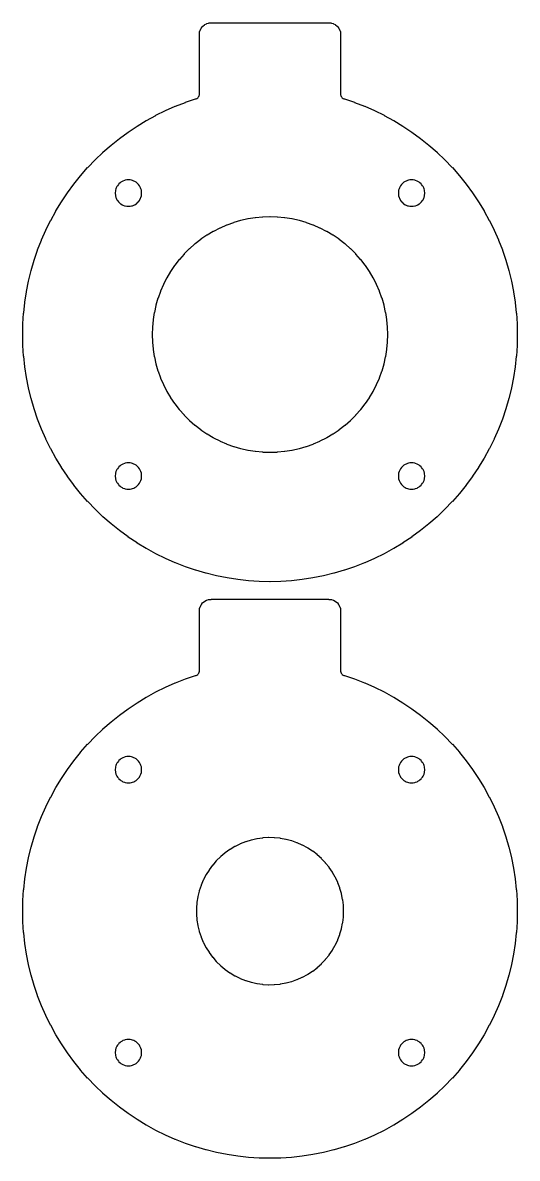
# Model space of a CAD drawing. Header units: millimetres. Extents: x 0 to 258, y 0 to 193.
# Drawn here: x 174 to 258, y 0 to 193 of the extents above; entities that cross this region are included whole.
import ezdxf

# ---------------------------------------------------------------- set-up
doc = ezdxf.new("R2010")
doc.units = ezdxf.units.MM
doc.layers.add('CUT', color=1, linetype='Continuous')

msp = doc.modelspace()

# ---------------------------------------------------------------- linework, layer by layer
at = {"layer": 'CUT'}
for points in [[(203.8259, 180.3314), (203.9144, 180.4623), (203.9755, 180.6081), (204.0067, 180.7631), (204.0068, 180.9212), (204.001, 180.9801), (203.999, 181.0193), (203.999, 190.98), (204.001, 191.0192), (204.0336, 191.3507), (204.0489, 191.4274), (204.1399, 191.7274), (204.1698, 191.7996), (204.3176, 192.0761), (204.361, 192.1411), (204.5599, 192.3835), (204.6152, 192.4388), (204.8575, 192.6376), (204.9226, 192.6811), (205.199, 192.8289), (205.2713, 192.8588), (205.5713, 192.9498), (205.648, 192.965), (205.9795, 192.9977), (206.0187, 192.9996), (225.9794, 192.9996), (226.0186, 192.9977), (226.3501, 192.965), (226.4268, 192.9498), (226.7268, 192.8588), (226.7991, 192.8289), (227.0755, 192.6811), (227.1406, 192.6376), (227.3829, 192.4388), (227.4382, 192.3835), (227.6371, 192.1411), (227.6805, 192.0761), (227.8283, 191.7996), (227.8582, 191.7274), (227.9492, 191.4274), (227.9645, 191.3507), (227.9971, 191.0192), (227.999, 190.98), (227.999, 181.0193), (227.9971, 180.9801), (227.9913, 180.9212), (227.9914, 180.7631), (228.0226, 180.6081), (228.0837, 180.4623), (228.1722, 180.3314), (228.2848, 180.2204), (228.417, 180.1337), (228.5636, 180.0747), (228.6203, 180.0582), (228.637, 180.0529), (230.3556, 179.4695), (230.372, 179.4635), (232.0636, 178.8057), (232.0797, 178.799), (233.741, 178.0681), (233.7568, 178.0607), (235.3847, 177.2579), (235.4001, 177.2499), (236.9914, 176.3769), (237.0065, 176.3682), (238.5582, 175.4266), (238.5729, 175.4172), (240.082, 174.4089), (240.0963, 174.3988), (241.56, 173.3256), (241.5738, 173.315), (242.9893, 172.1789), (243.0027, 172.1677), (244.3673, 170.971), (244.3801, 170.9592), (245.6912, 169.7041), (245.7036, 169.6918), (246.9587, 168.3807), (246.9705, 168.3678), (248.1672, 167.0033), (248.1784, 166.9899), (249.3144, 165.5744), (249.325, 165.5606), (250.3983, 164.0969), (250.4083, 164.0826), (251.4166, 162.5735), (251.426, 162.5587), (252.3676, 161.0071), (252.3763, 160.992), (253.2493, 159.4007), (253.2574, 159.3852), (254.0601, 157.7574), (254.0675, 157.7416), (254.7985, 156.0803), (254.8052, 156.0642), (255.463, 154.3726), (255.4689, 154.3562), (256.0524, 152.6375), (256.0576, 152.6209), (256.5655, 150.8784), (256.57, 150.8615), (257.0014, 149.0986), (257.0052, 149.0815), (257.3593, 147.3014), (257.3623, 147.2842), (257.6384, 145.4903), (257.6407, 145.473), (257.8383, 143.6688), (257.8398, 143.6515), (257.9585, 141.8403), (257.9593, 141.8229), (257.9989, 140.0083), (257.9989, 139.9909), (257.9593, 138.1763), (257.9585, 138.1589), (257.8398, 136.3478), (257.8383, 136.3304), (257.6407, 134.5262), (257.6384, 134.5089), (257.3623, 132.715), (257.3593, 132.6978), (257.0052, 130.9177), (257.0014, 130.9007), (256.57, 129.1377), (256.5655, 129.1208), (256.0576, 127.3784), (256.0524, 127.3617), (255.4689, 125.643), (255.463, 125.6266), (254.8052, 123.935), (254.7985, 123.9189), (254.0675, 122.2576), (254.0601, 122.2418), (253.2574, 120.614), (253.2493, 120.5985), (252.3763, 119.0073), (252.3676, 118.9922), (251.426, 117.4405), (251.4166, 117.4258), (250.4083, 115.9167), (250.3983, 115.9024), (249.325, 114.4387), (249.3144, 114.4248), (248.1784, 113.0093), (248.1672, 112.996), (246.9705, 111.6314), (246.9587, 111.6185), (245.7036, 110.3074), (245.6912, 110.2951), (244.3801, 109.04), (244.3673, 109.0282), (243.0027, 107.8315), (242.9893, 107.8203), (241.5738, 106.6842), (241.56, 106.6736), (240.0963, 105.6004), (240.082, 105.5904), (238.5729, 104.582), (238.5582, 104.5727), (237.0065, 103.6311), (236.9914, 103.6224), (235.4001, 102.7494), (235.3847, 102.7413), (233.7568, 101.9386), (233.741, 101.9312), (232.0797, 101.2002), (232.0636, 101.1935), (230.372, 100.5357), (230.3556, 100.5297), (228.637, 99.9463), (228.6203, 99.9411), (226.8778, 99.4332), (226.861, 99.4287), (225.098, 98.9973), (225.081, 98.9935), (223.3008, 98.6394), (223.2836, 98.6364), (221.4898, 98.3603), (221.4725, 98.358), (219.6683, 98.1604), (219.6509, 98.1589), (217.8398, 98.0402), (217.8223, 98.0394), (216.0078, 97.9998), (215.9903, 97.9998), (214.1758, 98.0394), (214.1583, 98.0402), (212.3472, 98.1589), (212.3298, 98.1604), (210.5256, 98.358), (210.5083, 98.3603), (208.7145, 98.6364), (208.6973, 98.6394), (206.9171, 98.9935), (206.9001, 98.9973), (205.1371, 99.4287), (205.1203, 99.4332), (203.3778, 99.9411), (203.3611, 99.9463), (201.6425, 100.5297), (201.6261, 100.5357), (199.9345, 101.1935), (199.9184, 101.2002), (198.2571, 101.9312), (198.2413, 101.9386), (196.6134, 102.7413), (196.598, 102.7494), (195.0067, 103.6224), (194.9916, 103.6311), (193.4399, 104.5727), (193.4252, 104.582), (191.9161, 105.5904), (191.9018, 105.6004), (190.4381, 106.6736), (190.4243, 106.6842), (189.0088, 107.8203), (188.9954, 107.8315), (187.6308, 109.0282), (187.618, 109.04), (186.3069, 110.2951), (186.2945, 110.3074), (185.0394, 111.6185), (185.0276, 111.6314), (183.8309, 112.996), (183.8197, 113.0093), (182.6837, 114.4248), (182.673, 114.4387), (181.5998, 115.9024), (181.5898, 115.9167), (180.5815, 117.4258), (180.5721, 117.4405), (179.6305, 118.9922), (179.6218, 119.0073), (178.7488, 120.5985), (178.7407, 120.614), (177.938, 122.2418), (177.9306, 122.2576), (177.1996, 123.9189), (177.1929, 123.935), (176.5351, 125.6266), (176.5292, 125.643), (175.9457, 127.3617), (175.9405, 127.3784), (175.4326, 129.1208), (175.4281, 129.1377), (174.9967, 130.9007), (174.9929, 130.9177), (174.6388, 132.6978), (174.6358, 132.715), (174.3597, 134.5089), (174.3574, 134.5262), (174.1598, 136.3304), (174.1583, 136.3478), (174.0396, 138.1589), (174.0388, 138.1763), (173.9992, 139.9909), (173.9992, 140.0083), (174.0388, 141.8229), (174.0396, 141.8403), (174.1583, 143.6515), (174.1598, 143.6688), (174.3574, 145.473), (174.3597, 145.4903), (174.6358, 147.2842), (174.6388, 147.3014), (174.9929, 149.0815), (174.9967, 149.0986), (175.4281, 150.8615), (175.4326, 150.8784), (175.9405, 152.6209), (175.9457, 152.6375), (176.5292, 154.3562), (176.5351, 154.3726), (177.1929, 156.0642), (177.1996, 156.0803), (177.9306, 157.7416), (177.938, 157.7574), (178.7407, 159.3852), (178.7488, 159.4007), (179.6218, 160.992), (179.6305, 161.0071), (180.5721, 162.5587), (180.5815, 162.5735), (181.5898, 164.0826), (181.5998, 164.0969), (182.673, 165.5606), (182.6837, 165.5744), (183.8197, 166.9899), (183.8309, 167.0033), (185.0276, 168.3678), (185.0394, 168.3807), (186.2945, 169.6918), (186.3069, 169.7041), (187.618, 170.9592), (187.6308, 170.971), (188.9954, 172.1677), (189.0088, 172.1789), (190.4243, 173.315), (190.4381, 173.3256), (191.9018, 174.3988), (191.9161, 174.4089), (193.4252, 175.4172), (193.4399, 175.4266), (194.9916, 176.3682), (195.0067, 176.3769), (196.598, 177.2499), (196.6134, 177.2579), (198.2413, 178.0607), (198.2571, 178.0681), (199.9184, 178.799), (199.9345, 178.8057), (201.6261, 179.4635), (201.6425, 179.4695), (203.3611, 180.0529), (203.3778, 180.0582), (203.4345, 180.0747), (203.5811, 180.1337), (203.7133, 180.2204)], [(193.5654, 165.607), (193.3681, 165.7868), (193.2503, 165.8758), (193.0234, 166.0163), (192.8912, 166.0821), (192.6423, 166.1786), (192.5003, 166.219), (192.2379, 166.268), (192.0909, 166.2817), (191.8239, 166.2817), (191.6769, 166.268), (191.4145, 166.219), (191.2726, 166.1786), (191.0236, 166.0821), (190.8915, 166.0163), (190.6645, 165.8758), (190.5467, 165.7868), (190.3494, 165.607), (190.25, 165.4979), (190.0891, 165.2849), (190.0114, 165.1594), (189.8924, 164.9204), (189.8391, 164.7827), (189.766, 164.526), (189.7389, 164.3809), (189.7143, 164.1151), (189.7143, 163.9674), (189.7389, 163.7016), (189.766, 163.5565), (189.8391, 163.2998), (189.8924, 163.1621), (190.0114, 162.9231), (190.0891, 162.7976), (190.25, 162.5846), (190.3494, 162.4755), (190.5467, 162.2957), (190.6645, 162.2067), (190.8915, 162.0662), (191.0236, 162.0004), (191.2726, 161.9039), (191.4145, 161.8635), (191.6769, 161.8145), (191.8239, 161.8008), (192.0909, 161.8008), (192.2379, 161.8145), (192.5003, 161.8635), (192.6423, 161.9039), (192.8912, 162.0004), (193.0234, 162.0662), (193.2503, 162.2067), (193.3681, 162.2957), (193.5654, 162.4755), (193.6649, 162.5846), (193.8257, 162.7976), (193.9034, 162.9231), (194.0224, 163.1621), (194.0758, 163.2998), (194.1488, 163.5565), (194.1759, 163.7016), (194.2006, 163.9674), (194.2006, 164.1151), (194.1759, 164.3809), (194.1488, 164.526), (194.0758, 164.7827), (194.0224, 164.9204), (193.9034, 165.1594), (193.8257, 165.2849), (193.6649, 165.4979)], [(241.3336, 165.8758), (241.1066, 166.0163), (240.9745, 166.0821), (240.7255, 166.1786), (240.5836, 166.219), (240.3212, 166.268), (240.1742, 166.2817), (239.9072, 166.2817), (239.7602, 166.268), (239.4978, 166.219), (239.3558, 166.1786), (239.1069, 166.0821), (238.9747, 166.0163), (238.7478, 165.8758), (238.63, 165.7868), (238.4327, 165.607), (238.3332, 165.4979), (238.1724, 165.2849), (238.0946, 165.1594), (237.9757, 164.9204), (237.9223, 164.7827), (237.8493, 164.526), (237.8221, 164.3809), (237.7975, 164.1151), (237.7975, 163.9674), (237.8221, 163.7016), (237.8493, 163.5565), (237.9223, 163.2998), (237.9757, 163.1621), (238.0946, 162.9231), (238.1724, 162.7976), (238.3332, 162.5846), (238.4327, 162.4755), (238.63, 162.2957), (238.7478, 162.2067), (238.9747, 162.0662), (239.1069, 162.0004), (239.3558, 161.9039), (239.4978, 161.8635), (239.7602, 161.8145), (239.9072, 161.8008), (240.1742, 161.8008), (240.3212, 161.8145), (240.5836, 161.8635), (240.7255, 161.9039), (240.9745, 162.0004), (241.1066, 162.0662), (241.3336, 162.2067), (241.4514, 162.2957), (241.6487, 162.4755), (241.7481, 162.5846), (241.909, 162.7976), (241.9867, 162.9231), (242.1057, 163.1621), (242.159, 163.2998), (242.2321, 163.5565), (242.2592, 163.7016), (242.2838, 163.9674), (242.2838, 164.1151), (242.2592, 164.3809), (242.2321, 164.526), (242.159, 164.7827), (242.1057, 164.9204), (241.9867, 165.1594), (241.909, 165.2849), (241.7481, 165.4979), (241.6487, 165.607), (241.4514, 165.7868)], [(234.5846, 147.3852), (234.1056, 148.4921), (234.0842, 148.5376), (233.5366, 149.6123), (233.5124, 149.6563), (232.8984, 150.6945), (232.8715, 150.7369), (232.1935, 151.7345), (232.164, 151.7752), (231.4247, 152.7282), (231.3927, 152.767), (230.595, 153.6717), (230.5606, 153.7083), (229.7078, 154.5612), (229.6711, 154.5956), (228.7664, 155.3933), (228.7277, 155.4253), (227.7746, 156.1646), (227.734, 156.1941), (226.7364, 156.872), (226.6939, 156.899), (225.6558, 157.513), (225.6117, 157.5372), (224.537, 158.0847), (224.4916, 158.1061), (223.3846, 158.5852), (223.3379, 158.6037), (222.203, 159.0122), (222.1552, 159.0278), (220.997, 159.3643), (220.9483, 159.3768), (219.7712, 159.6399), (219.7218, 159.6493), (218.5305, 159.838), (218.4807, 159.8443), (217.2799, 159.9578), (217.2297, 159.9609), (216.0242, 159.9988), (215.9739, 159.9988), (214.7684, 159.9609), (214.7182, 159.9578), (213.5174, 159.8443), (213.4676, 159.838), (212.2763, 159.6493), (212.2269, 159.6399), (211.0498, 159.3768), (211.0011, 159.3643), (209.8429, 159.0278), (209.7951, 159.0122), (208.6602, 158.6037), (208.6135, 158.5852), (207.5065, 158.1061), (207.4611, 158.0847), (206.3864, 157.5372), (206.3423, 157.513), (205.3042, 156.899), (205.2617, 156.872), (204.2641, 156.1941), (204.2235, 156.1646), (203.2704, 155.4253), (203.2317, 155.3933), (202.327, 154.5956), (202.2903, 154.5612), (201.4375, 153.7083), (201.403, 153.6717), (200.6054, 152.767), (200.5734, 152.7282), (199.8341, 151.7752), (199.8046, 151.7345), (199.1266, 150.7369), (199.0997, 150.6945), (198.4857, 149.6563), (198.4615, 149.6123), (197.9139, 148.5376), (197.8925, 148.4921), (197.4135, 147.3852), (197.395, 147.3385), (196.9864, 146.2036), (196.9709, 146.1558), (196.6344, 144.9976), (196.6219, 144.9489), (196.3588, 143.7718), (196.3494, 143.7224), (196.1607, 142.5311), (196.1544, 142.4813), (196.0409, 141.2805), (196.0377, 141.2303), (195.9998, 140.0247), (195.9998, 139.9745), (196.0377, 138.7689), (196.0409, 138.7188), (196.1544, 137.518), (196.1607, 137.4681), (196.3494, 136.2768), (196.3588, 136.2275), (196.6219, 135.0504), (196.6344, 135.0017), (196.9709, 133.8434), (196.9864, 133.7956), (197.395, 132.6608), (197.4135, 132.6141), (197.8925, 131.5071), (197.9139, 131.4616), (198.4615, 130.3869), (198.4857, 130.3429), (199.0997, 129.3047), (199.1266, 129.2623), (199.8046, 128.2647), (199.8341, 128.224), (200.5734, 127.271), (200.6054, 127.2323), (201.403, 126.3275), (201.4375, 126.2909), (202.2903, 125.438), (202.327, 125.4036), (203.2317, 124.606), (203.2704, 124.5739), (204.2235, 123.8347), (204.2641, 123.8051), (205.2617, 123.1272), (205.3042, 123.1003), (206.3423, 122.4863), (206.3864, 122.4621), (207.4611, 121.9145), (207.5065, 121.8931), (208.6135, 121.4141), (208.6602, 121.3956), (209.7951, 120.987), (209.8429, 120.9715), (211.0011, 120.635), (211.0498, 120.6225), (212.2269, 120.3594), (212.2763, 120.3499), (213.4676, 120.1613), (213.5174, 120.155), (214.7182, 120.0415), (214.7684, 120.0383), (215.9739, 120.0004), (216.0242, 120.0004), (217.2297, 120.0383), (217.2799, 120.0415), (218.4807, 120.155), (218.5305, 120.1613), (219.7218, 120.3499), (219.7712, 120.3594), (220.9483, 120.6225), (220.997, 120.635), (222.1552, 120.9715), (222.203, 120.987), (223.3379, 121.3956), (223.3846, 121.4141), (224.4916, 121.8931), (224.537, 121.9145), (225.6117, 122.4621), (225.6558, 122.4863), (226.6939, 123.1003), (226.7364, 123.1272), (227.734, 123.8051), (227.7746, 123.8347), (228.7277, 124.5739), (228.7664, 124.606), (229.6711, 125.4036), (229.7078, 125.438), (230.5606, 126.2909), (230.595, 126.3275), (231.3927, 127.2323), (231.4247, 127.271), (232.164, 128.224), (232.1935, 128.2647), (232.8715, 129.2623), (232.8984, 129.3047), (233.5124, 130.3429), (233.5366, 130.3869), (234.0842, 131.4616), (234.1056, 131.5071), (234.5846, 132.6141), (234.6031, 132.6608), (235.0117, 133.7956), (235.0272, 133.8434), (235.3637, 135.0017), (235.3762, 135.0504), (235.6393, 136.2275), (235.6487, 136.2768), (235.8374, 137.4681), (235.8437, 137.518), (235.9572, 138.7188), (235.9604, 138.7689), (235.9983, 139.9745), (235.9983, 140.0247), (235.9604, 141.2303), (235.9572, 141.2805), (235.8437, 142.4813), (235.8374, 142.5311), (235.6487, 143.7224), (235.6393, 143.7718), (235.3762, 144.9489), (235.3637, 144.9976), (235.0272, 146.1558), (235.0117, 146.2036), (234.6031, 147.3385)], [(193.8257, 117.2016), (193.6649, 117.4146), (193.5654, 117.5237), (193.3681, 117.7036), (193.2503, 117.7926), (193.0234, 117.9331), (192.8912, 117.9989), (192.6423, 118.0953), (192.5003, 118.1357), (192.2379, 118.1848), (192.0909, 118.1984), (191.8239, 118.1984), (191.6769, 118.1848), (191.4145, 118.1357), (191.2726, 118.0953), (191.0236, 117.9989), (190.8915, 117.9331), (190.6645, 117.7926), (190.5467, 117.7036), (190.3494, 117.5237), (190.25, 117.4146), (190.0891, 117.2016), (190.0114, 117.0761), (189.8924, 116.8371), (189.8391, 116.6995), (189.766, 116.4427), (189.7389, 116.2976), (189.7143, 116.0318), (189.7143, 115.8842), (189.7389, 115.6184), (189.766, 115.4733), (189.8391, 115.2165), (189.8924, 115.0788), (190.0114, 114.8399), (190.0891, 114.7144), (190.25, 114.5013), (190.3494, 114.3922), (190.5467, 114.2124), (190.6645, 114.1234), (190.8915, 113.9829), (191.0236, 113.9171), (191.2726, 113.8207), (191.4145, 113.7803), (191.6769, 113.7312), (191.8239, 113.7176), (192.0909, 113.7176), (192.2379, 113.7312), (192.5003, 113.7803), (192.6423, 113.8207), (192.8912, 113.9171), (193.0234, 113.9829), (193.2503, 114.1234), (193.3681, 114.2124), (193.5654, 114.3922), (193.6649, 114.5013), (193.8257, 114.7144), (193.9034, 114.8399), (194.0224, 115.0788), (194.0758, 115.2165), (194.1488, 115.4733), (194.1759, 115.6184), (194.2006, 115.8842), (194.2006, 116.0318), (194.1759, 116.2976), (194.1488, 116.4427), (194.0758, 116.6995), (194.0224, 116.8371), (193.9034, 117.0761)], [(242.1057, 116.8371), (241.9867, 117.0761), (241.909, 117.2016), (241.7481, 117.4146), (241.6487, 117.5237), (241.4514, 117.7036), (241.3336, 117.7926), (241.1066, 117.9331), (240.9745, 117.9989), (240.7255, 118.0953), (240.5836, 118.1357), (240.3212, 118.1848), (240.1742, 118.1984), (239.9072, 118.1984), (239.7602, 118.1848), (239.4978, 118.1357), (239.3558, 118.0953), (239.1069, 117.9989), (238.9747, 117.9331), (238.7478, 117.7926), (238.63, 117.7036), (238.4327, 117.5237), (238.3332, 117.4146), (238.1724, 117.2016), (238.0946, 117.0761), (237.9757, 116.8371), (237.9223, 116.6995), (237.8493, 116.4427), (237.8221, 116.2976), (237.7975, 116.0318), (237.7975, 115.8842), (237.8221, 115.6184), (237.8493, 115.4733), (237.9223, 115.2165), (237.9757, 115.0788), (238.0946, 114.8399), (238.1724, 114.7144), (238.3332, 114.5013), (238.4327, 114.3922), (238.63, 114.2124), (238.7478, 114.1234), (238.9747, 113.9829), (239.1069, 113.9171), (239.3558, 113.8207), (239.4978, 113.7803), (239.7602, 113.7312), (239.9072, 113.7176), (240.1742, 113.7176), (240.3212, 113.7312), (240.5836, 113.7803), (240.7255, 113.8207), (240.9745, 113.9171), (241.1066, 113.9829), (241.3336, 114.1234), (241.4514, 114.2124), (241.6487, 114.3922), (241.7481, 114.5013), (241.909, 114.7144), (241.9867, 114.8399), (242.1057, 115.0788), (242.159, 115.2165), (242.2321, 115.4733), (242.2592, 115.6184), (242.2838, 115.8842), (242.2838, 116.0318), (242.2592, 116.2976), (242.2321, 116.4427), (242.159, 116.6995)], [(203.8259, 82.3316), (203.9144, 82.4625), (203.9755, 82.6083), (204.0067, 82.7633), (204.0068, 82.9213), (204.001, 82.9803), (203.999, 83.0194), (203.999, 92.9802), (204.001, 93.0194), (204.0336, 93.3509), (204.0489, 93.4276), (204.1399, 93.7276), (204.1698, 93.7998), (204.3176, 94.0763), (204.361, 94.1413), (204.5599, 94.3836), (204.6152, 94.439), (204.8575, 94.6378), (204.9226, 94.6813), (205.199, 94.829), (205.2713, 94.859), (205.5713, 94.95), (205.648, 94.9652), (205.9795, 94.9979), (206.0187, 94.9998), (225.9794, 94.9998), (226.0186, 94.9979), (226.3501, 94.9652), (226.4268, 94.95), (226.7268, 94.859), (226.7991, 94.829), (227.0755, 94.6813), (227.1406, 94.6378), (227.3829, 94.439), (227.4382, 94.3836), (227.6371, 94.1413), (227.6805, 94.0763), (227.8283, 93.7998), (227.8582, 93.7276), (227.9492, 93.4276), (227.9645, 93.3509), (227.9971, 93.0194), (227.999, 92.9802), (227.999, 83.0194), (227.9971, 82.9803), (227.9913, 82.9213), (227.9914, 82.7633), (228.0226, 82.6083), (228.0837, 82.4625), (228.1722, 82.3316), (228.2848, 82.2206), (228.417, 82.1339), (228.5636, 82.0749), (228.6203, 82.0584), (228.637, 82.0531), (230.3556, 81.4697), (230.372, 81.4637), (232.0636, 80.8059), (232.0797, 80.7992), (233.741, 80.0683), (233.7568, 80.0609), (235.3847, 79.2581), (235.4001, 79.2501), (236.9914, 78.3771), (237.0065, 78.3683), (238.5582, 77.4268), (238.5729, 77.4174), (240.082, 76.409), (240.0963, 76.399), (241.56, 75.3258), (241.5738, 75.3152), (242.9893, 74.1791), (243.0027, 74.1679), (244.3673, 72.9712), (244.3801, 72.9594), (245.6912, 71.7043), (245.7036, 71.692), (246.9587, 70.3809), (246.9705, 70.368), (248.1672, 69.0035), (248.1784, 68.9901), (249.3144, 67.5746), (249.325, 67.5608), (250.3983, 66.0971), (250.4083, 66.0828), (251.4166, 64.5736), (251.426, 64.5589), (252.3676, 63.0073), (252.3763, 62.9922), (253.2493, 61.4009), (253.2574, 61.3854), (254.0601, 59.7576), (254.0675, 59.7418), (254.7985, 58.0805), (254.8052, 58.0644), (255.463, 56.3728), (255.4689, 56.3564), (256.0524, 54.6377), (256.0576, 54.6211), (256.5655, 52.8786), (256.57, 52.8617), (257.0014, 51.0988), (257.0052, 51.0817), (257.3593, 49.3016), (257.3623, 49.2844), (257.6384, 47.4905), (257.6407, 47.4732), (257.8383, 45.669), (257.8398, 45.6516), (257.9585, 43.8405), (257.9593, 43.8231), (257.9989, 42.0085), (257.9989, 41.9911), (257.9593, 40.1765), (257.9585, 40.1591), (257.8398, 38.348), (257.8383, 38.3306), (257.6407, 36.5264), (257.6384, 36.5091), (257.3623, 34.7152), (257.3593, 34.698), (257.0052, 32.9179), (257.0014, 32.9009), (256.57, 31.1379), (256.5655, 31.121), (256.0576, 29.3785), (256.0524, 29.3619), (255.4689, 27.6432), (255.463, 27.6268), (254.8052, 25.9352), (254.7985, 25.9191), (254.0675, 24.2578), (254.0601, 24.242), (253.2574, 22.6142), (253.2493, 22.5987), (252.3763, 21.0075), (252.3676, 20.9923), (251.426, 19.4407), (251.4166, 19.426), (250.4083, 17.9169), (250.3983, 17.9026), (249.325, 16.4389), (249.3144, 16.425), (248.1784, 15.0095), (248.1672, 14.9962), (246.9705, 13.6316), (246.9587, 13.6187), (245.7036, 12.3076), (245.6912, 12.2953), (244.3801, 11.0402), (244.3673, 11.0284), (243.0027, 9.8317), (242.9893, 9.8205), (241.5738, 8.6844), (241.56, 8.6738), (240.0963, 7.6006), (240.082, 7.5906), (238.5729, 6.5822), (238.5582, 6.5728), (237.0065, 5.6313), (236.9914, 5.6225), (235.4001, 4.7496), (235.3847, 4.7415), (233.7568, 3.9387), (233.741, 3.9314), (232.0797, 3.2004), (232.0636, 3.1937), (230.372, 2.5359), (230.3556, 2.5299), (228.637, 1.9465), (228.6203, 1.9413), (226.8778, 1.4334), (226.861, 1.4289), (225.098, 0.9975), (225.081, 0.9937), (223.3008, 0.6396), (223.2836, 0.6366), (221.4898, 0.3605), (221.4725, 0.3582), (219.6683, 0.1606), (219.6509, 0.1591), (217.8398, 0.0404), (217.8223, 0.0396), (216.0078, 0), (215.9903, 0), (214.1758, 0.0396), (214.1583, 0.0404), (212.3472, 0.1591), (212.3298, 0.1606), (210.5256, 0.3582), (210.5083, 0.3605), (208.7145, 0.6366), (208.6973, 0.6396), (206.9171, 0.9937), (206.9001, 0.9975), (205.1371, 1.4289), (205.1203, 1.4334), (203.3778, 1.9413), (203.3611, 1.9465), (201.6425, 2.5299), (201.6261, 2.5359), (199.9345, 3.1937), (199.9184, 3.2004), (198.2571, 3.9314), (198.2413, 3.9387), (196.6134, 4.7415), (196.598, 4.7496), (195.0067, 5.6225), (194.9916, 5.6313), (193.4399, 6.5728), (193.4252, 6.5822), (191.9161, 7.5906), (191.9018, 7.6006), (190.4381, 8.6738), (190.4243, 8.6844), (189.0088, 9.8205), (188.9954, 9.8317), (187.6308, 11.0284), (187.618, 11.0402), (186.3069, 12.2953), (186.2945, 12.3076), (185.0394, 13.6187), (185.0276, 13.6316), (183.8309, 14.9962), (183.8197, 15.0095), (182.6837, 16.425), (182.673, 16.4389), (181.5998, 17.9026), (181.5898, 17.9169), (180.5815, 19.426), (180.5721, 19.4407), (179.6305, 20.9923), (179.6218, 21.0075), (178.7488, 22.5987), (178.7407, 22.6142), (177.938, 24.242), (177.9306, 24.2578), (177.1996, 25.9191), (177.1929, 25.9352), (176.5351, 27.6268), (176.5292, 27.6432), (175.9457, 29.3619), (175.9405, 29.3785), (175.4326, 31.121), (175.4281, 31.1379), (174.9967, 32.9009), (174.9929, 32.9179), (174.6388, 34.698), (174.6358, 34.7152), (174.3597, 36.5091), (174.3574, 36.5264), (174.1598, 38.3306), (174.1583, 38.348), (174.0396, 40.1591), (174.0388, 40.1765), (173.9992, 41.9911), (173.9992, 42.0085), (174.0388, 43.8231), (174.0396, 43.8405), (174.1583, 45.6516), (174.1598, 45.669), (174.3574, 47.4732), (174.3597, 47.4905), (174.6358, 49.2844), (174.6388, 49.3016), (174.9929, 51.0817), (174.9967, 51.0988), (175.4281, 52.8617), (175.4326, 52.8786), (175.9405, 54.6211), (175.9457, 54.6377), (176.5292, 56.3564), (176.5351, 56.3728), (177.1929, 58.0644), (177.1996, 58.0805), (177.9306, 59.7418), (177.938, 59.7576), (178.7407, 61.3854), (178.7488, 61.4009), (179.6218, 62.9922), (179.6305, 63.0073), (180.5721, 64.5589), (180.5815, 64.5736), (181.5898, 66.0828), (181.5998, 66.0971), (182.673, 67.5608), (182.6837, 67.5746), (183.8197, 68.9901), (183.8309, 69.0035), (185.0276, 70.368), (185.0394, 70.3809), (186.2945, 71.692), (186.3069, 71.7043), (187.618, 72.9594), (187.6308, 72.9712), (188.9954, 74.1679), (189.0088, 74.1791), (190.4243, 75.3152), (190.4381, 75.3258), (191.9018, 76.399), (191.9161, 76.409), (193.4252, 77.4174), (193.4399, 77.4268), (194.9916, 78.3683), (195.0067, 78.3771), (196.598, 79.2501), (196.6134, 79.2581), (198.2413, 80.0609), (198.2571, 80.0683), (199.9184, 80.7992), (199.9345, 80.8059), (201.6261, 81.4637), (201.6425, 81.4697), (203.3611, 82.0531), (203.3778, 82.0584), (203.4345, 82.0749), (203.5811, 82.1339), (203.7133, 82.2206)], [(193.5654, 67.6072), (193.3681, 67.787), (193.2503, 67.876), (193.0234, 68.0165), (192.8912, 68.0823), (192.6423, 68.1788), (192.5003, 68.2192), (192.2379, 68.2682), (192.0909, 68.2818), (191.8239, 68.2818), (191.6769, 68.2682), (191.4145, 68.2192), (191.2726, 68.1788), (191.0236, 68.0823), (190.8915, 68.0165), (190.6645, 67.876), (190.5467, 67.787), (190.3494, 67.6072), (190.25, 67.4981), (190.0891, 67.2851), (190.0114, 67.1596), (189.8924, 66.9206), (189.8391, 66.7829), (189.766, 66.5262), (189.7389, 66.3811), (189.7143, 66.1153), (189.7143, 65.9676), (189.7389, 65.7018), (189.766, 65.5567), (189.8391, 65.2999), (189.8924, 65.1623), (190.0114, 64.9233), (190.0891, 64.7978), (190.25, 64.5848), (190.3494, 64.4757), (190.5467, 64.2958), (190.6645, 64.2069), (190.8915, 64.0663), (191.0236, 64.0005), (191.2726, 63.9041), (191.4145, 63.8637), (191.6769, 63.8147), (191.8239, 63.801), (192.0909, 63.801), (192.2379, 63.8147), (192.5003, 63.8637), (192.6423, 63.9041), (192.8912, 64.0005), (193.0234, 64.0663), (193.2503, 64.2069), (193.3681, 64.2958), (193.5654, 64.4757), (193.6649, 64.5848), (193.8257, 64.7978), (193.9034, 64.9233), (194.0224, 65.1623), (194.0758, 65.2999), (194.1488, 65.5567), (194.1759, 65.7018), (194.2006, 65.9676), (194.2006, 66.1153), (194.1759, 66.3811), (194.1488, 66.5262), (194.0758, 66.7829), (194.0224, 66.9206), (193.9034, 67.1596), (193.8257, 67.2851), (193.6649, 67.4981)], [(241.3336, 67.876), (241.1066, 68.0165), (240.9745, 68.0823), (240.7255, 68.1788), (240.5836, 68.2192), (240.3212, 68.2682), (240.1742, 68.2818), (239.9072, 68.2818), (239.7602, 68.2682), (239.4978, 68.2192), (239.3558, 68.1788), (239.1069, 68.0823), (238.9747, 68.0165), (238.7478, 67.876), (238.63, 67.787), (238.4327, 67.6072), (238.3332, 67.4981), (238.1724, 67.2851), (238.0946, 67.1596), (237.9757, 66.9206), (237.9223, 66.7829), (237.8493, 66.5262), (237.8221, 66.3811), (237.7975, 66.1153), (237.7975, 65.9676), (237.8221, 65.7018), (237.8493, 65.5567), (237.9223, 65.2999), (237.9757, 65.1623), (238.0946, 64.9233), (238.1724, 64.7978), (238.3332, 64.5848), (238.4327, 64.4757), (238.63, 64.2958), (238.7478, 64.2069), (238.9747, 64.0663), (239.1069, 64.0005), (239.3558, 63.9041), (239.4978, 63.8637), (239.7602, 63.8147), (239.9072, 63.801), (240.1742, 63.801), (240.3212, 63.8147), (240.5836, 63.8637), (240.7255, 63.9041), (240.9745, 64.0005), (241.1066, 64.0663), (241.3336, 64.2069), (241.4514, 64.2958), (241.6487, 64.4757), (241.7481, 64.5848), (241.909, 64.7978), (241.9867, 64.9233), (242.1057, 65.1623), (242.159, 65.2999), (242.2321, 65.5567), (242.2592, 65.7018), (242.2838, 65.9676), (242.2838, 66.1153), (242.2592, 66.3811), (242.2321, 66.5262), (242.159, 66.7829), (242.1057, 66.9206), (241.9867, 67.1596), (241.909, 67.2851), (241.7481, 67.4981), (241.6487, 67.6072), (241.4514, 67.787)], [(227.0868, 47.7687), (226.6271, 48.5774), (226.5935, 48.6314), (226.0709, 49.401), (226.0331, 49.4522), (225.451, 50.1778), (225.4093, 50.2258), (224.7714, 50.9029), (224.726, 50.9474), (224.0363, 51.5717), (223.9875, 51.6125), (223.2504, 52.18), (223.1985, 52.2168), (222.4187, 52.724), (222.364, 52.7565), (221.5463, 53.2001), (221.4893, 53.2282), (220.6389, 53.6054), (220.5798, 53.6289), (219.7022, 53.9374), (219.6414, 53.9561), (218.7421, 54.1939), (218.68, 54.2077), (217.7646, 54.3733), (217.7016, 54.3821), (216.7759, 54.4744), (216.7124, 54.4782), (215.7823, 54.4967), (215.7187, 54.4954), (214.7901, 54.44), (214.7269, 54.4337), (213.8056, 54.3046), (213.743, 54.2933), (212.8349, 54.0914), (212.7734, 54.0752), (211.8842, 53.8018), (211.8242, 53.7807), (210.9596, 53.4376), (210.9014, 53.4118), (210.0668, 53.0011), (210.0109, 52.9707), (209.2115, 52.495), (209.1581, 52.4603), (208.3991, 51.9225), (208.3487, 51.8837), (207.6347, 51.2873), (207.5876, 51.2446), (206.9233, 50.5934), (206.8797, 50.5471), (206.2692, 49.8452), (206.2294, 49.7956), (205.6767, 49.0473), (205.6409, 48.9947), (205.1494, 48.2049), (205.1179, 48.1497), (204.6907, 47.3233), (204.6637, 47.2657), (204.3035, 46.408), (204.2812, 46.3485), (203.9902, 45.4649), (203.9727, 45.4037), (203.7529, 44.4998), (203.7403, 44.4375), (203.5929, 43.519), (203.5854, 43.4558), (203.5115, 42.5285), (203.5089, 42.4649), (203.5089, 41.5347), (203.5115, 41.4711), (203.5854, 40.5438), (203.5929, 40.4807), (203.7403, 39.5621), (203.7529, 39.4998), (203.9727, 38.5959), (203.9902, 38.5347), (204.2812, 37.6512), (204.3035, 37.5916), (204.6637, 36.7339), (204.6907, 36.6763), (205.1179, 35.85), (205.1494, 35.7947), (205.6409, 35.0049), (205.6767, 34.9523), (206.2294, 34.2041), (206.2692, 34.1544), (206.8797, 33.4525), (206.9233, 33.4062), (207.5876, 32.755), (207.6347, 32.7123), (208.3487, 32.1159), (208.3991, 32.0771), (209.1581, 31.5393), (209.2115, 31.5047), (210.0109, 31.0289), (210.0668, 30.9986), (210.9014, 30.5878), (210.9596, 30.562), (211.8242, 30.2189), (211.8842, 30.1978), (212.7734, 29.9244), (212.8349, 29.9082), (213.743, 29.7063), (213.8056, 29.695), (214.7269, 29.5659), (214.7901, 29.5596), (215.7187, 29.5042), (215.7823, 29.5029), (216.7124, 29.5214), (216.7759, 29.5252), (217.7016, 29.6175), (217.7646, 29.6264), (218.68, 29.7919), (218.7421, 29.8057), (219.6414, 30.0435), (219.7022, 30.0622), (220.5798, 30.3707), (220.6389, 30.3942), (221.4893, 30.7714), (221.5463, 30.7995), (222.364, 31.2431), (222.4187, 31.2756), (223.1985, 31.7828), (223.2504, 31.8196), (223.9875, 32.3871), (224.0363, 32.4279), (224.726, 33.0522), (224.7714, 33.0967), (225.4093, 33.7738), (225.451, 33.8218), (226.0331, 34.5475), (226.0709, 34.5986), (226.5935, 35.3682), (226.6271, 35.4222), (227.0868, 36.2309), (227.1161, 36.2874), (227.5101, 37.1301), (227.5348, 37.1887), (227.8606, 38.06), (227.8805, 38.1205), (228.1362, 39.0149), (228.1512, 39.0767), (228.335, 39.9886), (228.345, 40.0514), (228.4557, 40.9751), (228.4608, 41.0385), (228.4978, 41.968), (228.4978, 42.0316), (228.4608, 42.9611), (228.4557, 43.0245), (228.345, 43.9482), (228.335, 44.011), (228.1512, 44.9229), (228.1362, 44.9847), (227.8805, 45.8792), (227.8606, 45.9396), (227.5348, 46.8109), (227.5101, 46.8695), (227.1161, 47.7122)], [(193.8257, 19.2018), (193.6649, 19.4148), (193.5654, 19.5239), (193.3681, 19.7038), (193.2503, 19.7927), (193.0234, 19.9333), (192.8912, 19.9991), (192.6423, 20.0955), (192.5003, 20.1359), (192.2379, 20.185), (192.0909, 20.1986), (191.8239, 20.1986), (191.6769, 20.185), (191.4145, 20.1359), (191.2726, 20.0955), (191.0236, 19.9991), (190.8915, 19.9333), (190.6645, 19.7927), (190.5467, 19.7038), (190.3494, 19.5239), (190.25, 19.4148), (190.0891, 19.2018), (190.0114, 19.0763), (189.8924, 18.8373), (189.8391, 18.6997), (189.766, 18.4429), (189.7389, 18.2978), (189.7143, 18.032), (189.7143, 17.8844), (189.7389, 17.6186), (189.766, 17.4734), (189.8391, 17.2167), (189.8924, 17.079), (190.0114, 16.8401), (190.0891, 16.7145), (190.25, 16.5015), (190.3494, 16.3924), (190.5467, 16.2126), (190.6645, 16.1236), (190.8915, 15.9831), (191.0236, 15.9173), (191.2726, 15.8209), (191.4145, 15.7804), (191.6769, 15.7314), (191.8239, 15.7178), (192.0909, 15.7178), (192.2379, 15.7314), (192.5003, 15.7804), (192.6423, 15.8209), (192.8912, 15.9173), (193.0234, 15.9831), (193.2503, 16.1236), (193.3681, 16.2126), (193.5654, 16.3924), (193.6649, 16.5015), (193.8257, 16.7145), (193.9034, 16.8401), (194.0224, 17.079), (194.0758, 17.2167), (194.1488, 17.4734), (194.1759, 17.6186), (194.2006, 17.8844), (194.2006, 18.032), (194.1759, 18.2978), (194.1488, 18.4429), (194.0758, 18.6997), (194.0224, 18.8373), (193.9034, 19.0763)], [(242.1057, 18.8373), (241.9867, 19.0763), (241.909, 19.2018), (241.7481, 19.4148), (241.6487, 19.5239), (241.4514, 19.7038), (241.3336, 19.7927), (241.1066, 19.9333), (240.9745, 19.9991), (240.7255, 20.0955), (240.5836, 20.1359), (240.3212, 20.185), (240.1742, 20.1986), (239.9072, 20.1986), (239.7602, 20.185), (239.4978, 20.1359), (239.3558, 20.0955), (239.1069, 19.9991), (238.9747, 19.9333), (238.7478, 19.7927), (238.63, 19.7038), (238.4327, 19.5239), (238.3332, 19.4148), (238.1724, 19.2018), (238.0946, 19.0763), (237.9757, 18.8373), (237.9223, 18.6997), (237.8493, 18.4429), (237.8221, 18.2978), (237.7975, 18.032), (237.7975, 17.8844), (237.8221, 17.6186), (237.8493, 17.4734), (237.9223, 17.2167), (237.9757, 17.079), (238.0946, 16.8401), (238.1724, 16.7145), (238.3332, 16.5015), (238.4327, 16.3924), (238.63, 16.2126), (238.7478, 16.1236), (238.9747, 15.9831), (239.1069, 15.9173), (239.3558, 15.8209), (239.4978, 15.7804), (239.7602, 15.7314), (239.9072, 15.7178), (240.1742, 15.7178), (240.3212, 15.7314), (240.5836, 15.7804), (240.7255, 15.8209), (240.9745, 15.9173), (241.1066, 15.9831), (241.3336, 16.1236), (241.4514, 16.2126), (241.6487, 16.3924), (241.7481, 16.5015), (241.909, 16.7145), (241.9867, 16.8401), (242.1057, 17.079), (242.159, 17.2167), (242.2321, 17.4734), (242.2592, 17.6186), (242.2838, 17.8844), (242.2838, 18.032), (242.2592, 18.2978), (242.2321, 18.4429), (242.159, 18.6997)]]:
    msp.add_lwpolyline(points, close=True, dxfattribs=at)

doc.saveas('drawing.dxf')
